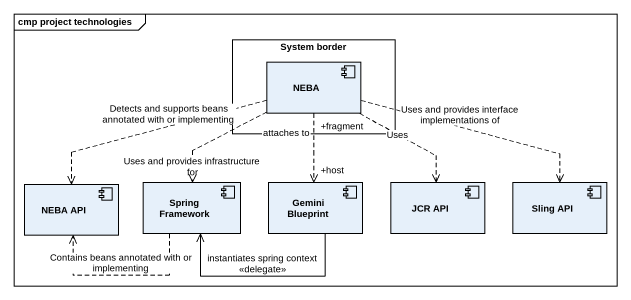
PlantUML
@startuml
mainframe cmp project technologies
rectangle "System border" as System_border {
  component NEBA
}
component "NEBA API" as NEBA_API
component "Spring Framework" as Spring_Framework
component "Gemini Blueprint" as Gemini_Blueprint
component "JCR API" as JCR_API
component "Sling API" as Sling_API
NEBA .left.> NEBA_API : Detects and supports beans annotated with or implementing
NEBA ..> Spring_Framework : Uses and provides infrastructure for
NEBA "+fragment" ..> "+host" Gemini_Blueprint : attaches to
NEBA ..> JCR_API : Uses
NEBA .right.> Sling_API : Uses and provides interface implementations of
Spring_Framework .left.> NEBA_API : Contains beans annotated with or implementing
Gemini_Blueprint -left-> Spring_Framework : instantiates spring context\n<<delegate>>
@enduml
